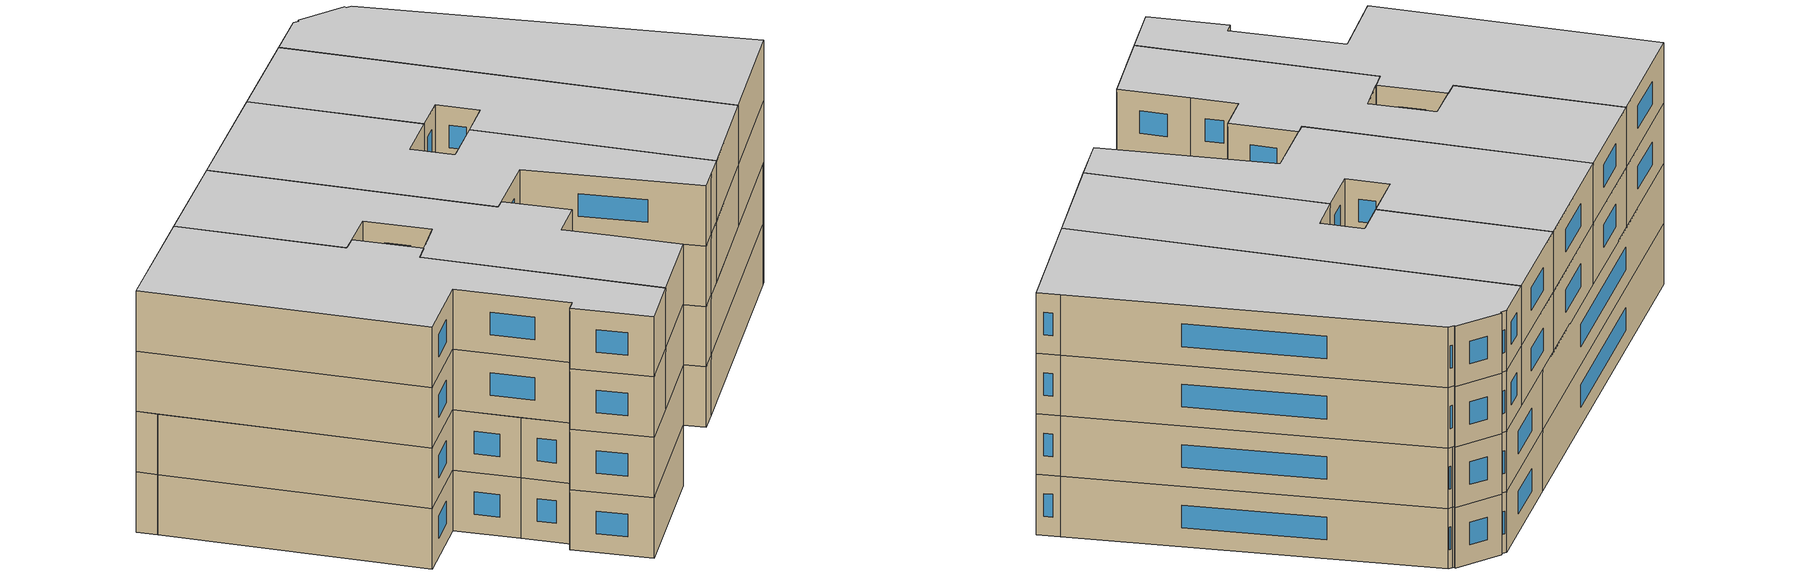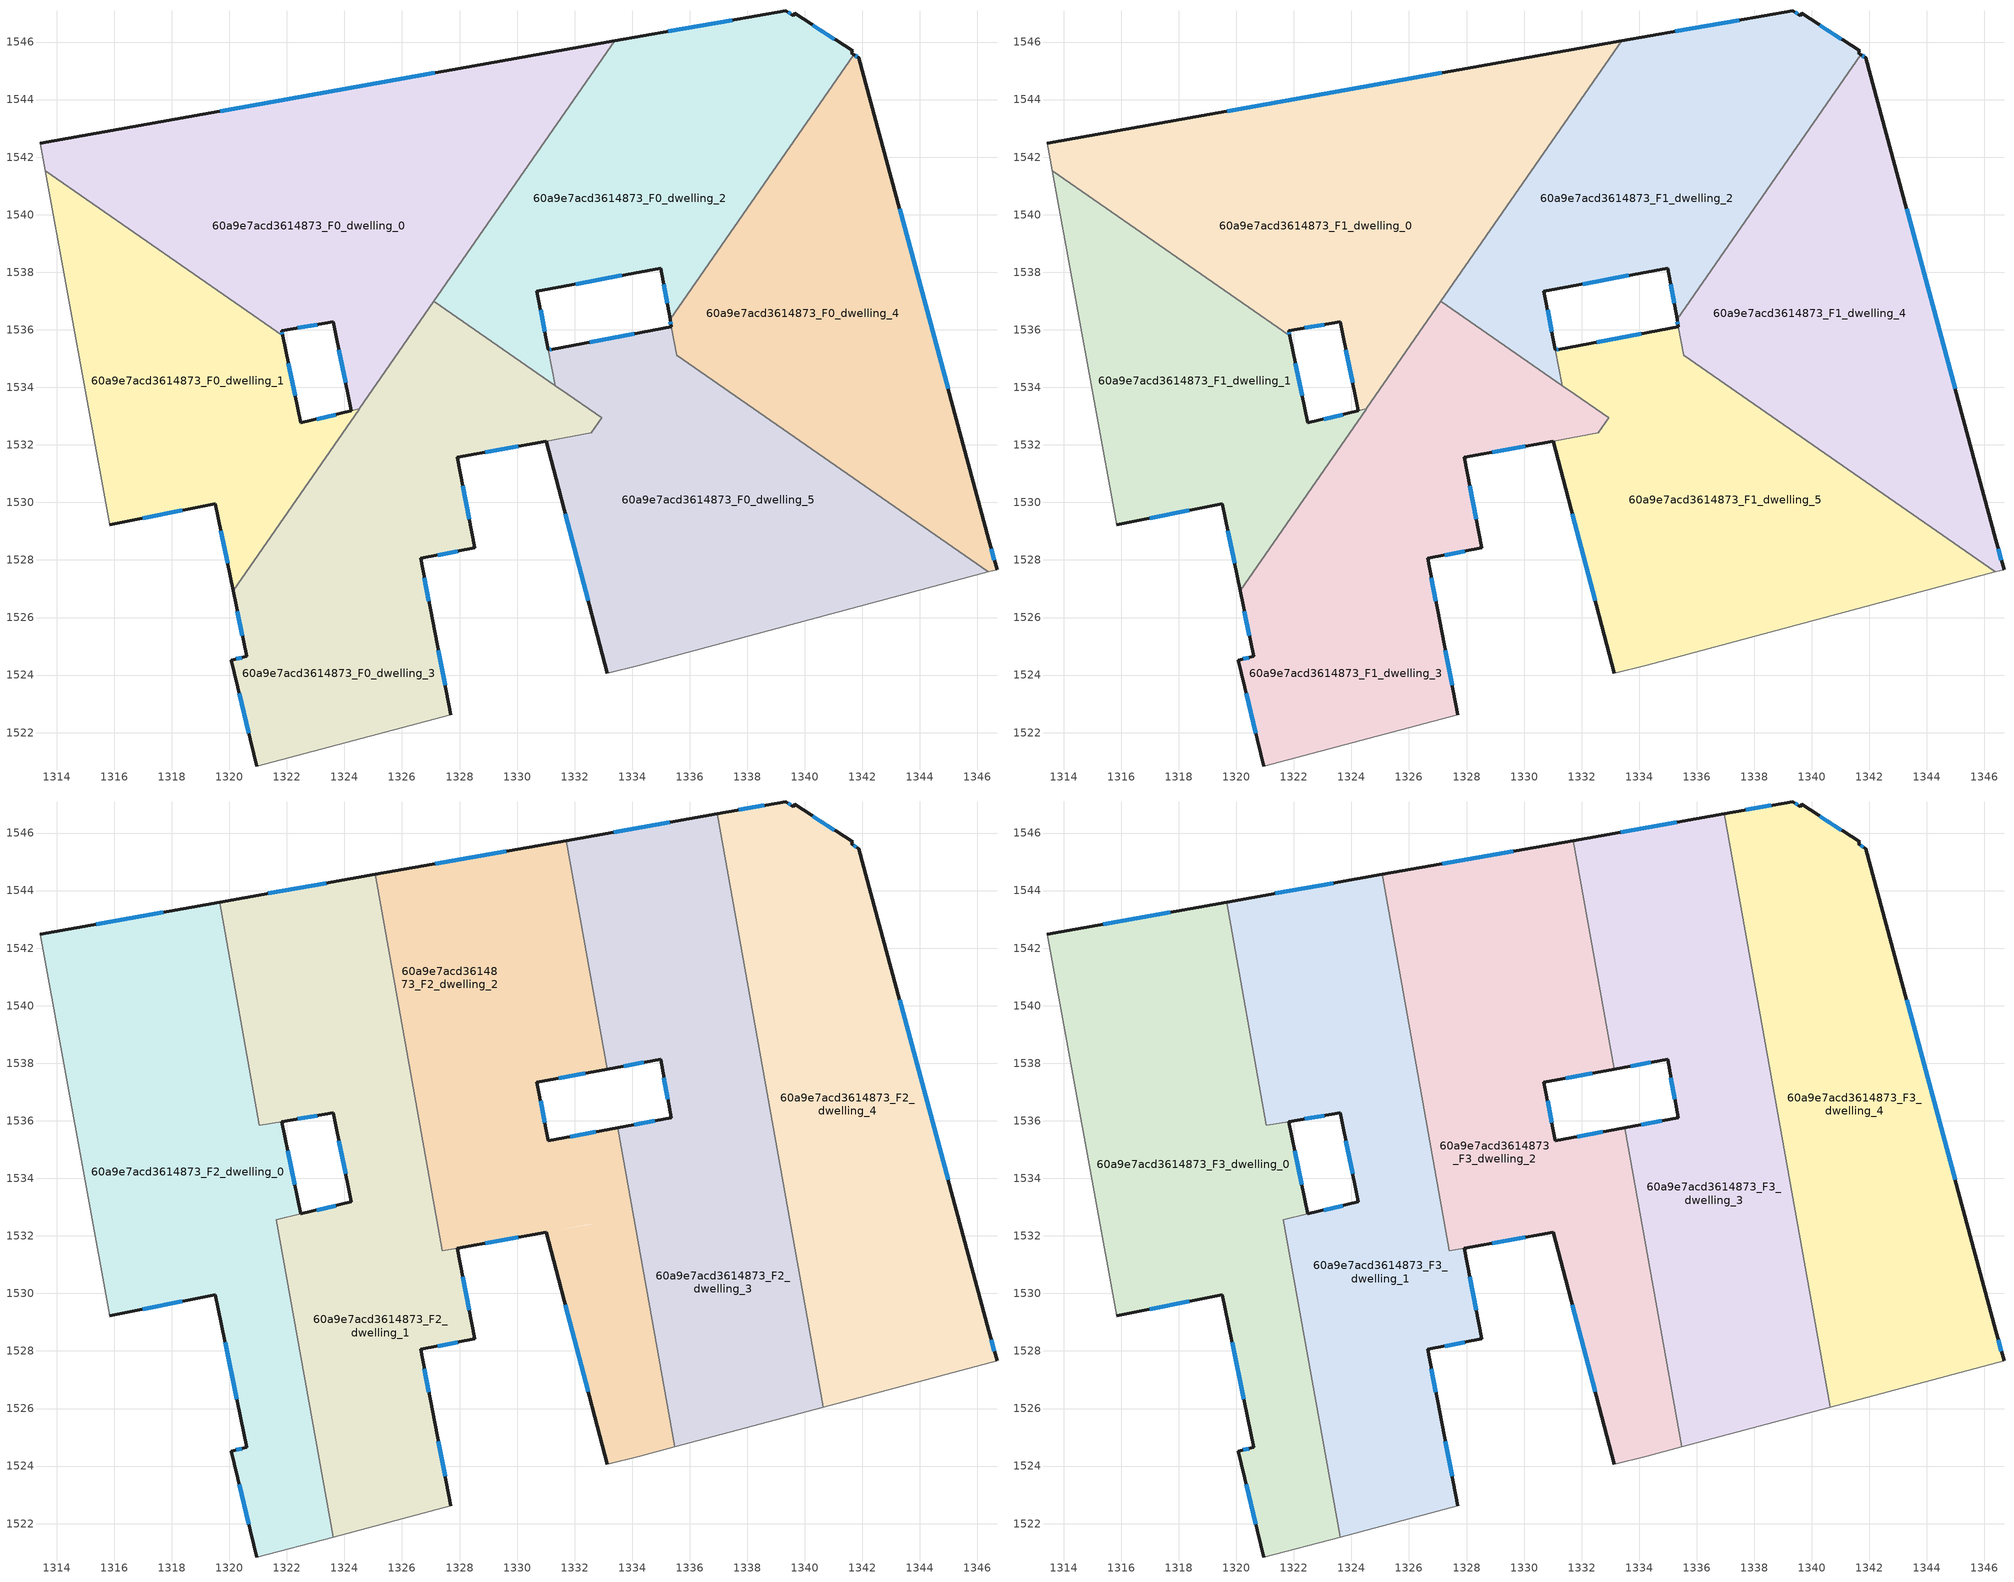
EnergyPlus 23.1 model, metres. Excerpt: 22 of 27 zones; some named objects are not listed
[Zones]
60a9e7acd3614873_F0_dwelling_0
 floor ground (EU_floor_Construction): 1333.4,1546.04 1324.52,1533.25 1324.24,1533.18 1323.61,1536.27 1321.82,1535.97 1321.85,1535.79 1313.6,1541.52 1313.42,1542.49 z0
 wall outside (EU_wall_Construction): 1321.85,1535.79 1321.82,1535.97 1323.61,1536.27 1324.24,1533.18 / 1333.4,1546.04 1313.42,1542.49 z0:3
 wall to 60a9e7acd3614873_F0_dwelling_1 (EU_wall_Construction): 1313.6,1541.52 1321.85,1535.79 / 1324.24,1533.18 1324.52,1533.25 z0:3
 wall adiabatic (EU_wall_Construction): 1313.42,1542.49 1313.6,1541.52 z0:3
 wall to 60a9e7acd3614873_F0_dwelling_2 (EU_wall_Construction): 1327.11,1536.99 1333.4,1546.04 z0:3
 wall to 60a9e7acd3614873_F0_dwelling_3 (EU_wall_Construction): 1324.52,1533.25 1327.11,1536.99 z0:3
 window (EU_Window_Construction): 1323.81,1535.3 1324.05,1534.15 / 1322.38,1536.07 1323.05,1536.18 / 1321.84,1535.85 1321.83,1535.91 / 1327.14,1544.93 1319.68,1543.6 z0.94:2.06
60a9e7acd3614873_F0_dwelling_1
 floor ground (EU_floor_Construction): 1321.85,1535.79 1322.48,1532.76 1324.52,1533.25 1320.13,1526.94 1319.51,1529.96 1315.84,1529.22 1313.6,1541.52 z0
 wall outside (EU_wall_Construction): 1315.84,1529.22 1319.51,1529.96 1320.13,1526.94 / 1324.25,1533.18 1322.48,1532.76 1321.85,1535.79 z0:3
 wall adiabatic (EU_wall_Construction): 1313.6,1541.52 1315.84,1529.22 z0:3
 wall to 60a9e7acd3614873_F0_dwelling_3 (EU_wall_Construction): 1320.13,1526.94 1324.51,1533.24 z0:3
 window (EU_Window_Construction): 1319.71,1529.01 1319.94,1527.88 / 1316.99,1529.45 1318.36,1529.73 / 1322.29,1533.71 1322.05,1534.84 / 1323.69,1533.05 1323.03,1532.9 z0.94:2.06
60a9e7acd3614873_F0_dwelling_2
 floor ground (EU_floor_Construction): 1341.66,1545.7 1341.61,1545.62 1341.7,1545.56 1335.31,1536.36 1334.99,1538.14 1330.69,1537.33 1331.33,1534.06 1327.11,1536.99 1333.4,1546.04 1339.33,1547.09 1339.6,1546.92 1339.65,1547 z0
 wall outside (EU_wall_Construction): 1341.7,1545.56 1341.61,1545.62 1341.66,1545.7 1339.65,1547 1339.6,1546.92 1339.33,1547.09 1333.4,1546.04 / 1331.09,1535.3 1330.69,1537.33 1334.99,1538.14 1335.31,1536.36 z0:3
 wall to 60a9e7acd3614873_F0_dwelling_4 (EU_wall_Construction): 1335.31,1536.36 1341.7,1545.56 z0:3
 wall to 60a9e7acd3614873_F0_dwelling_3 (EU_wall_Construction): 1327.11,1536.99 1331.32,1534.06 z0:3
 wall to 60a9e7acd3614873_F0_dwelling_5 (EU_wall_Construction): 1331.33,1534.06 1331.09,1535.3 z0:3
 window (EU_Window_Construction): 1337.47,1546.76 1335.26,1546.37 / 1339.52,1546.97 1339.42,1547.04 / 1341.03,1546.1 1340.28,1546.59 / 1335.09,1537.58 1335.21,1536.92 / 1332.04,1537.59 1333.64,1537.89 / 1330.96,1535.94 1330.82,1536.7 z0.94:2.06
60a9e7acd3614873_F0_dwelling_3
 floor ground (EU_floor_Construction): 1332.94,1532.94 1332.58,1532.42 1331.01,1532.13 1327.92,1531.58 1328.54,1528.42 1326.64,1528.06 1327.06,1525.88 1327.7,1522.62 1320.95,1520.82 1320.07,1524.52 1320.6,1524.65 1320.13,1526.94 1327.11,1536.99 z0
 wall outside (EU_wall_Construction): 1327.7,1522.62 1327.06,1525.88 1326.64,1528.06 1328.54,1528.42 1327.92,1531.58 1331.01,1532.13 / 1320.13,1526.94 1320.6,1524.65 1320.07,1524.52 1320.95,1520.82 z0:3
 wall adiabatic (EU_wall_Construction): 1320.95,1520.82 1327.7,1522.62 z0:3
 wall to 60a9e7acd3614873_F0_dwelling_5 (EU_wall_Construction): 1332.58,1532.42 1332.94,1532.94 1331.54,1533.91 / 1331.01,1532.13 1332.57,1532.41 / 1331.53,1533.92 1331.51,1533.93 1331.33,1534.06 z0:3
 window (EU_Window_Construction): 1328.89,1531.75 1330.04,1531.96 / 1328.34,1529.41 1328.11,1530.59 / 1327.24,1528.17 1327.94,1528.3 / 1326.93,1526.56 1326.77,1527.37 / 1327.5,1523.64 1327.26,1524.86 / 1320.34,1523.36 1320.67,1521.98 / 1320.44,1524.61 1320.23,1524.56 / 1320.28,1526.22 1320.46,1525.37 z0.94:2.06
60a9e7acd3614873_F0_dwelling_4
 floor ground (EU_floor_Construction): 1341.88,1545.45 1346.39,1528.71 1346.68,1527.66 1346.38,1527.58 1335.55,1535.11 1335.31,1536.36 1341.7,1545.56 z0
 wall outside (EU_wall_Construction): 1346.68,1527.66 1346.39,1528.71 1341.88,1545.45 1341.7,1545.56 / 1335.31,1536.36 1335.36,1536.11 z0:3
 wall adiabatic (EU_wall_Construction): 1346.38,1527.58 1346.68,1527.66 z0:3
 wall to 60a9e7acd3614873_F0_dwelling_5 (EU_wall_Construction): 1335.36,1536.11 1335.55,1535.11 1346.38,1527.58 z0:3
 window (EU_Window_Construction): 1341.82,1545.48 1341.76,1545.53 / 1344.98,1533.96 1343.29,1540.2 / 1346.59,1527.99 1346.48,1528.38 / 1335.33,1536.28 1335.35,1536.19 z0.94:2.06
60a9e7acd3614873_F0_dwelling_5
 floor ground (EU_floor_Construction): 1346.38,1527.58 1334.26,1524.35 1333.14,1524.06 1331.01,1532.13 1332.57,1532.41 1332.94,1532.94 1331.54,1533.91 1331.51,1533.93 1331.33,1534.06 1331.09,1535.3 1331.23,1535.33 1335.36,1536.11 1335.55,1535.11 z0
 wall outside (EU_wall_Construction): 1335.36,1536.11 1331.23,1535.33 1331.09,1535.3 / 1331.01,1532.13 1333.14,1524.06 z0:3
 wall adiabatic (EU_wall_Construction): 1333.14,1524.06 1334.26,1524.35 1346.38,1527.58 z0:3
 window (EU_Window_Construction): 1331.19,1535.32 1331.13,1535.31 / 1334.07,1535.86 1332.53,1535.57 / 1331.68,1529.6 1332.47,1526.59 z0.94:2.06
60a9e7acd3614873_F1_dwelling_0
 floor to 60a9e7acd3614873_F0_dwelling_0 (EU_floor_Construction): 1333.4,1546.04 1324.52,1533.25 1324.24,1533.18 1323.61,1536.27 1321.82,1535.97 1321.85,1535.79 1313.6,1541.52 1313.42,1542.49 z3
 wall outside (EU_wall_Construction): 1321.85,1535.79 1321.82,1535.97 1323.61,1536.27 1324.24,1533.18 / 1333.4,1546.04 1313.42,1542.49 z3:6
 wall to 60a9e7acd3614873_F1_dwelling_1 (EU_wall_Construction): 1313.6,1541.52 1321.85,1535.79 / 1324.24,1533.18 1324.52,1533.25 z3:6
 wall adiabatic (EU_wall_Construction): 1313.42,1542.49 1313.6,1541.52 z3:6
 wall to 60a9e7acd3614873_F1_dwelling_2 (EU_wall_Construction): 1327.11,1536.99 1333.4,1546.04 z3:6
 wall to 60a9e7acd3614873_F1_dwelling_3 (EU_wall_Construction): 1324.52,1533.25 1327.11,1536.99 z3:6
 window (EU_Window_Construction): 1323.81,1535.3 1324.05,1534.15 / 1322.38,1536.07 1323.05,1536.18 / 1321.84,1535.85 1321.83,1535.91 / 1327.14,1544.93 1319.68,1543.6 z3.94:5.06
60a9e7acd3614873_F1_dwelling_1
 floor to 60a9e7acd3614873_F0_dwelling_1 (EU_floor_Construction): 1321.85,1535.79 1322.48,1532.76 1324.52,1533.25 1320.13,1526.94 1319.51,1529.96 1315.84,1529.22 1313.6,1541.52 z3
 wall outside (EU_wall_Construction): 1315.84,1529.22 1319.51,1529.96 1320.13,1526.94 / 1324.25,1533.18 1322.48,1532.76 1321.85,1535.79 z3:6
 wall adiabatic (EU_wall_Construction): 1313.6,1541.52 1315.84,1529.22 z3:6
 wall to 60a9e7acd3614873_F1_dwelling_3 (EU_wall_Construction): 1320.13,1526.94 1324.51,1533.24 z3:6
 window (EU_Window_Construction): 1319.71,1529.01 1319.94,1527.88 / 1316.99,1529.45 1318.36,1529.73 / 1322.29,1533.71 1322.05,1534.84 / 1323.69,1533.05 1323.03,1532.9 z3.94:5.06
60a9e7acd3614873_F1_dwelling_2
 floor to 60a9e7acd3614873_F0_dwelling_2 (EU_floor_Construction): 1341.66,1545.7 1341.61,1545.62 1341.7,1545.56 1335.31,1536.36 1334.99,1538.14 1330.69,1537.33 1331.33,1534.06 1327.11,1536.99 1333.4,1546.04 1339.33,1547.09 1339.6,1546.92 1339.65,1547 z3
 wall outside (EU_wall_Construction): 1341.7,1545.56 1341.61,1545.62 1341.66,1545.7 1339.65,1547 1339.6,1546.92 1339.33,1547.09 1333.4,1546.04 / 1331.09,1535.3 1330.69,1537.33 1334.99,1538.14 1335.31,1536.36 z3:6
 wall to 60a9e7acd3614873_F1_dwelling_4 (EU_wall_Construction): 1335.31,1536.36 1341.7,1545.56 z3:6
 wall to 60a9e7acd3614873_F1_dwelling_3 (EU_wall_Construction): 1327.11,1536.99 1331.32,1534.06 z3:6
 wall to 60a9e7acd3614873_F1_dwelling_5 (EU_wall_Construction): 1331.33,1534.06 1331.09,1535.3 z3:6
 window (EU_Window_Construction): 1337.47,1546.76 1335.26,1546.37 / 1339.52,1546.97 1339.42,1547.04 / 1341.03,1546.1 1340.28,1546.59 / 1335.09,1537.58 1335.21,1536.92 / 1332.04,1537.59 1333.64,1537.89 / 1330.96,1535.94 1330.82,1536.7 z3.94:5.06
60a9e7acd3614873_F1_dwelling_3
 floor to 60a9e7acd3614873_F0_dwelling_3 (EU_floor_Construction): 1332.94,1532.94 1332.58,1532.42 1331.01,1532.13 1327.92,1531.58 1328.54,1528.42 1326.64,1528.06 1327.06,1525.88 1327.7,1522.62 1320.95,1520.82 1320.07,1524.52 1320.6,1524.65 1320.13,1526.94 1327.11,1536.99 z3
 wall outside (EU_wall_Construction): 1327.7,1522.62 1327.06,1525.88 1326.64,1528.06 1328.54,1528.42 1327.92,1531.58 1331.01,1532.13 / 1320.13,1526.94 1320.6,1524.65 1320.07,1524.52 1320.95,1520.82 z3:6
 wall adiabatic (EU_wall_Construction): 1320.95,1520.82 1327.7,1522.62 z3:6
 wall to 60a9e7acd3614873_F1_dwelling_5 (EU_wall_Construction): 1332.58,1532.42 1332.94,1532.94 1331.54,1533.91 / 1331.01,1532.13 1332.57,1532.41 / 1331.53,1533.92 1331.51,1533.93 1331.33,1534.06 z3:6
 window (EU_Window_Construction): 1328.89,1531.75 1330.04,1531.96 / 1328.34,1529.41 1328.11,1530.59 / 1327.24,1528.17 1327.94,1528.3 / 1326.93,1526.56 1326.77,1527.37 / 1327.5,1523.64 1327.26,1524.86 / 1320.34,1523.36 1320.67,1521.98 / 1320.44,1524.61 1320.23,1524.56 / 1320.28,1526.22 1320.46,1525.37 z3.94:5.06
60a9e7acd3614873_F1_dwelling_4
 floor to 60a9e7acd3614873_F0_dwelling_4 (EU_floor_Construction): 1341.88,1545.45 1346.39,1528.71 1346.68,1527.66 1346.38,1527.58 1335.55,1535.11 1335.31,1536.36 1341.7,1545.56 z3
 wall outside (EU_wall_Construction): 1346.68,1527.66 1346.39,1528.71 1341.88,1545.45 1341.7,1545.56 / 1335.31,1536.36 1335.36,1536.11 z3:6
 wall adiabatic (EU_wall_Construction): 1346.38,1527.58 1346.68,1527.66 z3:6
 wall to 60a9e7acd3614873_F1_dwelling_5 (EU_wall_Construction): 1335.36,1536.11 1335.55,1535.11 1346.38,1527.58 z3:6
 window (EU_Window_Construction): 1341.82,1545.48 1341.76,1545.53 / 1344.98,1533.96 1343.29,1540.2 / 1346.59,1527.99 1346.48,1528.38 / 1335.33,1536.28 1335.35,1536.19 z3.94:5.06
60a9e7acd3614873_F1_dwelling_5
 floor to 60a9e7acd3614873_F0_dwelling_5 (EU_floor_Construction): 1346.38,1527.58 1334.26,1524.35 1333.14,1524.06 1331.01,1532.13 1332.57,1532.41 1332.94,1532.94 1331.54,1533.91 1331.51,1533.93 1331.33,1534.06 1331.09,1535.3 1331.23,1535.33 1335.36,1536.11 1335.55,1535.11 z3
 wall outside (EU_wall_Construction): 1335.36,1536.11 1331.23,1535.33 1331.09,1535.3 / 1331.01,1532.13 1333.14,1524.06 z3:6
 wall adiabatic (EU_wall_Construction): 1333.14,1524.06 1334.26,1524.35 1346.38,1527.58 z3:6
 window (EU_Window_Construction): 1331.19,1535.32 1331.13,1535.31 / 1334.07,1535.86 1332.53,1535.57 / 1331.68,1529.6 1332.47,1526.59 z3.94:5.06
60a9e7acd3614873_F2_dwelling_0
 floor to 60a9e7acd3614873_F1_dwelling_1 (EU_floor_Construction): 1320.95,1536.42 1321.05,1535.84 1321.64,1535.94 1321.85,1535.79 1322.48,1532.76 1321.64,1532.56 1322.13,1529.81 1320.13,1526.94 1319.51,1529.96 1315.84,1529.22 1313.6,1541.52 z6
 floor to 60a9e7acd3614873_F1_dwelling_0 (EU_floor_Construction): 1319.66,1543.6 1320.95,1536.42 1313.6,1541.52 1313.42,1542.49 z6; 1321.82,1535.97 1321.85,1535.79 1321.64,1535.94 z6
 floor to 60a9e7acd3614873_F1_dwelling_3 (EU_floor_Construction): 1322.13,1529.81 1323.61,1521.53 1320.95,1520.82 1320.07,1524.52 1320.6,1524.65 1320.13,1526.94 z6
 wall outside (EU_wall_Construction): 1319.66,1543.6 1313.42,1542.49 / 1322.48,1532.76 1321.82,1535.97 / 1315.84,1529.22 1319.51,1529.96 1320.6,1524.65 1320.07,1524.52 1320.95,1520.82 z6:9
 wall to 60a9e7acd3614873_F2_dwelling_1 (EU_wall_Construction): 1321.82,1535.97 1321.05,1535.84 / 1321.05,1535.85 1319.66,1543.6 / 1323.61,1521.53 1321.64,1532.56 1322.48,1532.76 z6:9
 wall adiabatic (EU_wall_Construction): 1320.95,1520.82 1323.61,1521.53 / 1313.42,1542.49 1315.84,1529.22 z6:9
 window (EU_Window_Construction): 1317.71,1543.25 1315.38,1542.83 / 1322.27,1533.77 1322.03,1534.97 / 1320.34,1523.36 1320.67,1521.98 / 1320.44,1524.61 1320.23,1524.56 / 1319.85,1528.3 1320.26,1526.32 / 1316.99,1529.45 1318.36,1529.73 z6.94:8.06
60a9e7acd3614873_F2_dwelling_1
 floor to 60a9e7acd3614873_F1_dwelling_0 (EU_floor_Construction): 1325.07,1544.56 1326.56,1536.2 1324.52,1533.25 1324.24,1533.18 1323.61,1536.27 1321.64,1535.94 1320.95,1536.42 1319.66,1543.6 z6
 floor to 60a9e7acd3614873_F1_dwelling_3 (EU_floor_Construction): 1326.56,1536.2 1327.41,1531.48 1327.92,1531.58 1328.54,1528.42 1326.64,1528.06 1327.06,1525.88 1327.7,1522.62 1323.61,1521.53 1322.13,1529.81 z6
 floor to 60a9e7acd3614873_F1_dwelling_1 (EU_floor_Construction): 1321.64,1535.94 1321.05,1535.84 1320.95,1536.42 z6; 1324.51,1533.24 1322.13,1529.81 1321.64,1532.56 1323.1,1532.91 z6
 wall outside (EU_wall_Construction): 1321.82,1535.97 1323.61,1536.27 1324.24,1533.18 1322.49,1532.76 / 1325.07,1544.56 1319.66,1543.6 / 1327.7,1522.62 1327.06,1525.88 1326.64,1528.06 1328.54,1528.42 1327.92,1531.58 z6:9
 wall to 60a9e7acd3614873_F2_dwelling_2 (EU_wall_Construction): 1327.92,1531.58 1327.41,1531.48 / 1327.41,1531.49 1325.07,1544.56 z6:9
 wall adiabatic (EU_wall_Construction): 1323.61,1521.53 1327.7,1522.62 z6:9
 window (EU_Window_Construction): 1323.69,1533.05 1323.04,1532.9 / 1323.81,1535.3 1324.05,1534.15 / 1322.38,1536.07 1323.05,1536.18 / 1323.38,1544.26 1321.36,1543.9 / 1328.34,1529.41 1328.11,1530.59 / 1327.24,1528.17 1327.94,1528.3 / 1326.93,1526.56 1326.77,1527.37 / 1327.5,1523.64 1327.26,1524.86 z6.94:8.06
60a9e7acd3614873_F2_dwelling_2
 floor to 60a9e7acd3614873_F1_dwelling_5 (EU_floor_Construction): 1333.49,1535.75 1335.47,1524.67 1334.26,1524.35 1333.14,1524.06 1331.01,1532.13 1332.57,1532.41 1332.94,1532.94 1331.53,1533.92 1331.51,1533.93 1331.33,1534.06 1331.09,1535.3 z6
 floor to 60a9e7acd3614873_F1_dwelling_0 (EU_floor_Construction): 1331.71,1545.74 1332.01,1544.05 1326.56,1536.2 1325.07,1544.56 z6
 floor to 60a9e7acd3614873_F1_dwelling_2 (EU_floor_Construction): 1332.01,1544.05 1333.13,1537.79 1330.69,1537.33 1331.32,1534.06 1327.11,1536.99 z6
 floor to 60a9e7acd3614873_F1_dwelling_3 (EU_floor_Construction): 1332.94,1532.94 1332.58,1532.41 1331.01,1532.13 1327.41,1531.48 1326.56,1536.2 1327.11,1536.99 z6
 wall outside (EU_wall_Construction): 1331.71,1545.74 1325.07,1544.56 / 1333.49,1535.75 1331.09,1535.3 1330.69,1537.33 1333.13,1537.79 / 1327.93,1531.58 1331.01,1532.13 1333.14,1524.06 z6:9
 wall to 60a9e7acd3614873_F2_dwelling_3 (EU_wall_Construction): 1333.13,1537.79 1331.71,1545.74 / 1335.47,1524.67 1333.49,1535.75 z6:9
 wall adiabatic (EU_wall_Construction): 1333.14,1524.06 1334.26,1524.35 1335.47,1524.67 z6:9
 window (EU_Window_Construction): 1329.63,1545.37 1327.15,1544.93 / 1331.46,1537.48 1332.37,1537.65 / 1330.96,1535.94 1330.82,1536.7 / 1332.74,1535.61 1331.84,1535.44 / 1331.68,1529.6 1332.47,1526.59 / 1328.89,1531.75 1330.04,1531.96 z6.94:8.06
60a9e7acd3614873_F2_dwelling_3
 floor to 60a9e7acd3614873_F1_dwelling_2 (EU_floor_Construction): 1336.95,1546.67 1338.08,1540.35 1335.32,1536.36 1334.99,1538.14 1333.13,1537.79 1332.01,1544.05 1333.4,1546.04 z6
 floor to 60a9e7acd3614873_F1_dwelling_5 (EU_floor_Construction): 1339.51,1532.36 1340.64,1526.05 1335.47,1524.67 1333.49,1535.75 1335.36,1536.11 1335.55,1535.11 z6
 floor to 60a9e7acd3614873_F1_dwelling_0 (EU_floor_Construction): 1333.4,1546.04 1332.01,1544.05 1331.71,1545.74 z6
 floor to 60a9e7acd3614873_F1_dwelling_4 (EU_floor_Construction): 1338.08,1540.35 1339.51,1532.36 1335.55,1535.11 1335.32,1536.36 z6
 wall outside (EU_wall_Construction): 1333.13,1537.79 1334.99,1538.14 1335.36,1536.11 1333.49,1535.75 / 1336.95,1546.67 1331.71,1545.74 z6:9
 wall to 60a9e7acd3614873_F2_dwelling_4 (EU_wall_Construction): 1340.64,1526.05 1336.95,1546.67 z6:9
 wall adiabatic (EU_wall_Construction): 1335.47,1524.67 1340.64,1526.05 z6:9
 window (EU_Window_Construction): 1334.78,1536 1334.08,1535.87 / 1335.1,1537.5 1335.24,1536.74 / 1333.71,1537.9 1334.41,1538.03 / 1335.31,1546.38 1333.35,1546.03 z6.94:8.06
60a9e7acd3614873_F2_dwelling_4
 floor to 60a9e7acd3614873_F1_dwelling_4 (EU_floor_Construction): 1341.88,1545.45 1346.39,1528.71 1346.68,1527.66 1346.38,1527.58 1339.51,1532.36 1338.08,1540.35 1341.7,1545.56 z6
 floor to 60a9e7acd3614873_F1_dwelling_2 (EU_floor_Construction): 1341.66,1545.7 1341.61,1545.62 1341.7,1545.56 1338.08,1540.35 1336.95,1546.67 1339.33,1547.09 1339.6,1546.92 1339.65,1547 z6
 floor to 60a9e7acd3614873_F1_dwelling_5 (EU_floor_Construction): 1346.38,1527.58 1340.64,1526.05 1339.51,1532.36 z6
 wall outside (EU_wall_Construction): 1346.68,1527.66 1346.39,1528.71 1341.88,1545.45 1341.61,1545.62 1341.66,1545.7 1339.65,1547 1339.6,1546.92 1339.33,1547.09 1336.95,1546.67 z6:9
 wall adiabatic (EU_wall_Construction): 1340.64,1526.05 1346.68,1527.66 z6:9
 window (EU_Window_Construction): 1341.79,1545.5 1341.69,1545.57 / 1344.98,1533.96 1343.29,1540.2 / 1346.59,1527.99 1346.48,1528.38 / 1338.59,1546.96 1337.7,1546.8 / 1339.52,1546.97 1339.42,1547.04 / 1341.03,1546.1 1340.28,1546.59 z6.94:8.06
60a9e7acd3614873_F3_dwelling_0
 floor to 60a9e7acd3614873_F2_dwelling_0 (EU_floor_Construction): 1319.66,1543.6 1321.05,1535.84 1321.82,1535.97 1322.48,1532.76 1321.64,1532.56 1323.61,1521.53 1320.95,1520.82 1320.07,1524.52 1320.6,1524.65 1319.51,1529.96 1315.84,1529.22 1313.42,1542.49 z9
 wall outside (EU_wall_Construction): 1319.66,1543.6 1313.42,1542.49 / 1322.48,1532.76 1321.82,1535.97 / 1315.84,1529.22 1319.51,1529.96 1320.6,1524.65 1320.07,1524.52 1320.95,1520.82 z9:12
 wall to 60a9e7acd3614873_F3_dwelling_1 (EU_wall_Construction): 1321.82,1535.97 1321.05,1535.84 / 1321.05,1535.85 1319.66,1543.6 / 1323.61,1521.53 1321.64,1532.56 1322.48,1532.76 z9:12
 wall adiabatic (EU_wall_Construction): 1320.95,1520.82 1323.61,1521.53 / 1313.42,1542.49 1315.84,1529.22 z9:12
 window (EU_Window_Construction): 1317.71,1543.25 1315.38,1542.83 / 1322.27,1533.77 1322.03,1534.97 / 1320.34,1523.36 1320.67,1521.98 / 1320.44,1524.61 1320.23,1524.56 / 1319.85,1528.3 1320.26,1526.32 / 1316.99,1529.45 1318.36,1529.73 z9.94:11.06
 ceiling to 60a9e7acd3614873_F4_dwelling_0 (EU_floor_Construction): 1323.61,1521.53 1321.64,1532.56 1322.48,1532.76 1321.82,1535.97 1321.05,1535.84 1319.66,1543.6 1313.42,1542.49 1315.84,1529.22 1319.51,1529.96 1320.6,1524.65 1320.07,1524.52 1320.95,1520.82 z12
60a9e7acd3614873_F3_dwelling_1
 floor to 60a9e7acd3614873_F2_dwelling_1 (EU_floor_Construction): 1325.07,1544.56 1327.41,1531.48 1327.92,1531.58 1328.54,1528.42 1326.64,1528.06 1327.06,1525.88 1327.7,1522.62 1323.61,1521.53 1321.64,1532.56 1322.49,1532.76 1324.24,1533.18 1323.61,1536.27 1321.82,1535.97 1321.05,1535.85 1319.66,1543.6 z9
 wall outside (EU_wall_Construction): 1321.82,1535.97 1323.61,1536.27 1324.24,1533.18 1322.49,1532.76 / 1325.07,1544.56 1319.66,1543.6 / 1327.7,1522.62 1327.06,1525.88 1326.64,1528.06 1328.54,1528.42 1327.92,1531.58 z9:12
 wall to 60a9e7acd3614873_F3_dwelling_2 (EU_wall_Construction): 1327.92,1531.58 1327.41,1531.48 / 1327.41,1531.49 1325.07,1544.56 z9:12
 wall adiabatic (EU_wall_Construction): 1323.61,1521.53 1327.7,1522.62 z9:12
 window (EU_Window_Construction): 1323.69,1533.05 1323.04,1532.9 / 1323.81,1535.3 1324.05,1534.15 / 1322.38,1536.07 1323.05,1536.18 / 1323.38,1544.26 1321.36,1543.9 / 1328.34,1529.41 1328.11,1530.59 / 1327.24,1528.17 1327.94,1528.3 / 1326.93,1526.56 1326.77,1527.37 / 1327.5,1523.64 1327.26,1524.86 z9.94:11.06
 ceiling to 60a9e7acd3614873_F4_dwelling_1 (EU_floor_Construction): 1327.7,1522.62 1327.06,1525.88 1326.64,1528.06 1328.54,1528.42 1327.92,1531.58 1327.41,1531.48 1325.07,1544.56 1319.66,1543.6 1321.05,1535.84 1321.82,1535.97 1323.61,1536.27 1324.24,1533.18 1322.48,1532.76 1321.64,1532.56 1323.61,1521.53 z12
60a9e7acd3614873_F3_dwelling_2
 floor to 60a9e7acd3614873_F2_dwelling_2 (EU_floor_Construction): 1331.71,1545.74 1333.13,1537.79 1330.69,1537.33 1331.09,1535.3 1333.49,1535.75 1335.47,1524.67 1334.26,1524.35 1333.14,1524.06 1331.01,1532.13 1327.41,1531.49 1325.07,1544.56 z9
 wall outside (EU_wall_Construction): 1331.71,1545.74 1325.07,1544.56 / 1333.49,1535.75 1331.09,1535.3 1330.69,1537.33 1333.13,1537.79 / 1327.93,1531.58 1331.01,1532.13 1333.14,1524.06 z9:12
 wall to 60a9e7acd3614873_F3_dwelling_3 (EU_wall_Construction): 1333.13,1537.79 1331.71,1545.74 / 1335.47,1524.67 1333.49,1535.75 z9:12
 wall adiabatic (EU_wall_Construction): 1333.14,1524.06 1334.26,1524.35 1335.47,1524.67 z9:12
 window (EU_Window_Construction): 1329.63,1545.37 1327.15,1544.93 / 1331.46,1537.48 1332.37,1537.65 / 1330.96,1535.94 1330.82,1536.7 / 1332.74,1535.61 1331.84,1535.44 / 1331.68,1529.6 1332.47,1526.59 / 1328.89,1531.75 1330.04,1531.96 z9.94:11.06
 ceiling to 60a9e7acd3614873_F4_dwelling_2 (EU_floor_Construction): 1335.47,1524.67 1333.49,1535.75 1331.09,1535.3 1330.69,1537.33 1333.13,1537.79 1331.71,1545.74 1325.07,1544.56 1327.41,1531.49 1331.01,1532.13 1333.14,1524.06 1334.26,1524.35 z12
60a9e7acd3614873_F3_dwelling_3
 floor to 60a9e7acd3614873_F2_dwelling_3 (EU_floor_Construction): 1336.95,1546.67 1340.64,1526.05 1335.47,1524.67 1333.49,1535.75 1335.36,1536.11 1334.99,1538.14 1333.13,1537.79 1331.71,1545.74 z9
 wall outside (EU_wall_Construction): 1333.13,1537.79 1334.99,1538.14 1335.36,1536.11 1333.49,1535.75 / 1336.95,1546.67 1331.71,1545.74 z9:12
 wall to 60a9e7acd3614873_F3_dwelling_4 (EU_wall_Construction): 1340.64,1526.05 1336.95,1546.67 z9:12
 wall adiabatic (EU_wall_Construction): 1335.47,1524.67 1340.64,1526.05 z9:12
 window (EU_Window_Construction): 1334.78,1536 1334.08,1535.87 / 1335.1,1537.5 1335.24,1536.74 / 1333.71,1537.9 1334.41,1538.03 / 1335.31,1546.38 1333.35,1546.03 z9.94:11.06
 ceiling to 60a9e7acd3614873_F4_dwelling_3 (EU_floor_Construction): 1340.64,1526.05 1336.95,1546.67 1331.71,1545.74 1333.13,1537.79 1334.99,1538.14 1335.36,1536.11 1333.49,1535.75 1335.47,1524.67 z12
60a9e7acd3614873_F3_dwelling_4
 floor to 60a9e7acd3614873_F2_dwelling_4 (EU_floor_Construction): 1341.88,1545.45 1346.39,1528.71 1346.68,1527.66 1340.64,1526.05 1336.95,1546.67 1339.33,1547.09 1339.6,1546.92 1339.65,1547 1341.66,1545.7 1341.61,1545.62 z9
 wall outside (EU_wall_Construction): 1346.68,1527.66 1346.39,1528.71 1341.88,1545.45 1341.61,1545.62 1341.66,1545.7 1339.65,1547 1339.6,1546.92 1339.33,1547.09 1336.95,1546.67 z9:12
 wall adiabatic (EU_wall_Construction): 1340.64,1526.05 1346.68,1527.66 z9:12
 window (EU_Window_Construction): 1341.79,1545.5 1341.69,1545.57 / 1344.98,1533.96 1343.29,1540.2 / 1346.59,1527.99 1346.48,1528.38 / 1338.59,1546.96 1337.7,1546.8 / 1339.52,1546.97 1339.42,1547.04 / 1341.03,1546.1 1340.28,1546.59 z9.94:11.06
 ceiling to 60a9e7acd3614873_F4_dwelling_4 (EU_floor_Construction): 1346.68,1527.66 1346.39,1528.71 1341.88,1545.45 1341.61,1545.62 1341.66,1545.7 1339.65,1547 1339.6,1546.92 1339.33,1547.09 1336.95,1546.67 1340.64,1526.05 z12
[Building]
EU S2 Campaign: North Axis=0; Terrain=City; Solar Distribution=FullExterior
[Site:Location]
Vienna: Latitude=48; Longitude=16.5; Time Zone=1; Elevation=183
[SizingPeriod:WeatherFileDays]
AnnualSizingPeriod: Begin Month=1; Begin Day of Month=1; End Month=12; End Day of Month=31; Day of Week for Start Day=Monday; Use Weather File Daylight Saving Period=No; Use Weather File Rain and Snow Indicators=No
[MATERIAL]
EU_InternalMass_Material: Roughness=MediumRough; Thickness=0.1; Conductivity=1; Density=1800; Specific Heat=900; Thermal Absorptance=0.9; Solar Absorptance=0.7; Visible Absorptance=0.7
[MATERIAL:NOMASS] Roughness=MediumRough; Thermal Absorptance=0.9; Solar Absorptance=0.7; Visible Absorptance=0.7
Name | Thermal Resistance
EU_wall_NoMass | 0.914258
EU_floor_NoMass | 1.09711
[WINDOWMATERIAL:SIMPLEGLAZINGSYSTEM]
EU_Window_SimpleGlazing: UFactor=2.09642; Solar Heat Gain Coefficient=0.65; Visible Transmittance=0.65
[CONSTRUCTION]
EU_wall_Construction: EU_wall_NoMass
EU_floor_Construction: EU_floor_NoMass
EU_Window_Construction: EU_Window_SimpleGlazing
EU_InternalMass_Construction: EU_InternalMass_Material
[ZONE] Type=1; Multiplier=1; Ceiling Height=autocalculate; Floor Area=autocalculate; Part of Total Floor Area=Yes
Name | Volume
60a9e7acd3614873_F0_dwelling_0; 60a9e7acd3614873_F1_dwelling_0 | 333.159
60a9e7acd3614873_F2_dwelling_0; 60a9e7acd3614873_F3_dwelling_0 | 334.537
60a9e7acd3614873_F0_dwelling_1; 60a9e7acd3614873_F1_dwelling_1 | 210.803
60a9e7acd3614873_F2_dwelling_1 | 323.498
60a9e7acd3614873_F3_dwelling_1 | 323.517
60a9e7acd3614873_F0_dwelling_2; 60a9e7acd3614873_F1_dwelling_2 | 253.027
60a9e7acd3614873_F2_dwelling_2 | 321.083
60a9e7acd3614873_F3_dwelling_2 | 321.056
60a9e7acd3614873_F0_dwelling_3 | 276.518
60a9e7acd3614873_F1_dwelling_3 | 276.519
60a9e7acd3614873_F2_dwelling_3; 60a9e7acd3614873_F3_dwelling_3 | 326.392
60a9e7acd3614873_F0_dwelling_4; 60a9e7acd3614873_F1_dwelling_4 | 266.831
60a9e7acd3614873_F2_dwelling_4; 60a9e7acd3614873_F3_dwelling_4 | 326.364
60a9e7acd3614873_F0_dwelling_5; 60a9e7acd3614873_F1_dwelling_5 | 291.538
[INTERNALMASS] Construction=EU_InternalMass_Construction
Name | Zone or ZoneList | Surface Area
60a9e7acd3614873_F0_dwelling_0_EU_InternalMass | 60a9e7acd3614873_F0_dwelling_0 | 111.057
60a9e7acd3614873_F0_dwelling_1_EU_InternalMass | 60a9e7acd3614873_F0_dwelling_1 | 70.2673
60a9e7acd3614873_F0_dwelling_2_EU_InternalMass | 60a9e7acd3614873_F0_dwelling_2 | 84.3423
60a9e7acd3614873_F0_dwelling_3_EU_InternalMass | 60a9e7acd3614873_F0_dwelling_3 | 92.1747
60a9e7acd3614873_F0_dwelling_4_EU_InternalMass | 60a9e7acd3614873_F0_dwelling_4 | 88.9451
60a9e7acd3614873_F0_dwelling_5_EU_InternalMass | 60a9e7acd3614873_F0_dwelling_5 | 97.1784
60a9e7acd3614873_F1_dwelling_0_EU_InternalMass | 60a9e7acd3614873_F1_dwelling_0 | 111.057
60a9e7acd3614873_F1_dwelling_1_EU_InternalMass | 60a9e7acd3614873_F1_dwelling_1 | 70.2673
60a9e7acd3614873_F1_dwelling_2_EU_InternalMass | 60a9e7acd3614873_F1_dwelling_2 | 84.3423
60a9e7acd3614873_F1_dwelling_3_EU_InternalMass | 60a9e7acd3614873_F1_dwelling_3 | 92.1747
60a9e7acd3614873_F1_dwelling_4_EU_InternalMass | 60a9e7acd3614873_F1_dwelling_4 | 88.9451
60a9e7acd3614873_F1_dwelling_5_EU_InternalMass | 60a9e7acd3614873_F1_dwelling_5 | 97.1784
60a9e7acd3614873_F2_dwelling_0_EU_InternalMass | 60a9e7acd3614873_F2_dwelling_0 | 111.513
60a9e7acd3614873_F2_dwelling_1_EU_InternalMass | 60a9e7acd3614873_F2_dwelling_1 | 107.839
60a9e7acd3614873_F2_dwelling_2_EU_InternalMass | 60a9e7acd3614873_F2_dwelling_2 | 107.026
60a9e7acd3614873_F2_dwelling_3_EU_InternalMass | 60a9e7acd3614873_F2_dwelling_3 | 108.797
60a9e7acd3614873_F2_dwelling_4_EU_InternalMass | 60a9e7acd3614873_F2_dwelling_4 | 108.788
60a9e7acd3614873_F3_dwelling_0_EU_InternalMass | 60a9e7acd3614873_F3_dwelling_0 | 111.513
60a9e7acd3614873_F3_dwelling_1_EU_InternalMass | 60a9e7acd3614873_F3_dwelling_1 | 107.839
60a9e7acd3614873_F3_dwelling_2_EU_InternalMass | 60a9e7acd3614873_F3_dwelling_2 | 107.026
60a9e7acd3614873_F3_dwelling_3_EU_InternalMass | 60a9e7acd3614873_F3_dwelling_3 | 108.797
60a9e7acd3614873_F3_dwelling_4_EU_InternalMass | 60a9e7acd3614873_F3_dwelling_4 | 108.788
[OTHEREQUIPMENT] Fuel Type=Electricity; Design Level Calculation Method=Watts/Area; Power per Zone Floor Area=1; Fraction Latent=0; Fraction Radiant=0; Fraction Lost=0; Carbon Dioxide Generation Rate=0; EndUse Subcategory=EU_Step8_InternalGains
Name | Zone or ZoneList or Space or SpaceList | Schedule
EU_Step8_InternalGain_60a9e7acd3614873_F0_dwelling_0_f000 | 60a9e7acd3614873_F0_dwelling_0 | EU_Step8_GainSchedule_60a9e7acd3614873_F0_dwelling_0_f000
EU_Step8_InternalGain_60a9e7acd3614873_F0_dwelling_1_f000 | 60a9e7acd3614873_F0_dwelling_1 | EU_Step8_GainSchedule_60a9e7acd3614873_F0_dwelling_1_f000
EU_Step8_InternalGain_60a9e7acd3614873_F0_dwelling_2_f000 | 60a9e7acd3614873_F0_dwelling_2 | EU_Step8_GainSchedule_60a9e7acd3614873_F0_dwelling_2_f000
EU_Step8_InternalGain_60a9e7acd3614873_F0_dwelling_3_f000 | 60a9e7acd3614873_F0_dwelling_3 | EU_Step8_GainSchedule_60a9e7acd3614873_F0_dwelling_3_f000
EU_Step8_InternalGain_60a9e7acd3614873_F0_dwelling_4_f000 | 60a9e7acd3614873_F0_dwelling_4 | EU_Step8_GainSchedule_60a9e7acd3614873_F0_dwelling_4_f000
EU_Step8_InternalGain_60a9e7acd3614873_F0_dwelling_5_f000 | 60a9e7acd3614873_F0_dwelling_5 | EU_Step8_GainSchedule_60a9e7acd3614873_F0_dwelling_5_f000
EU_Step8_InternalGain_60a9e7acd3614873_F1_dwelling_0_f000 | 60a9e7acd3614873_F1_dwelling_0 | EU_Step8_GainSchedule_60a9e7acd3614873_F1_dwelling_0_f000
EU_Step8_InternalGain_60a9e7acd3614873_F1_dwelling_1_f000 | 60a9e7acd3614873_F1_dwelling_1 | EU_Step8_GainSchedule_60a9e7acd3614873_F1_dwelling_1_f000
EU_Step8_InternalGain_60a9e7acd3614873_F1_dwelling_2_f000 | 60a9e7acd3614873_F1_dwelling_2 | EU_Step8_GainSchedule_60a9e7acd3614873_F1_dwelling_2_f000
EU_Step8_InternalGain_60a9e7acd3614873_F1_dwelling_3_f000 | 60a9e7acd3614873_F1_dwelling_3 | EU_Step8_GainSchedule_60a9e7acd3614873_F1_dwelling_3_f000
EU_Step8_InternalGain_60a9e7acd3614873_F1_dwelling_4_f000 | 60a9e7acd3614873_F1_dwelling_4 | EU_Step8_GainSchedule_60a9e7acd3614873_F1_dwelling_4_f000
EU_Step8_InternalGain_60a9e7acd3614873_F1_dwelling_5_f000 | 60a9e7acd3614873_F1_dwelling_5 | EU_Step8_GainSchedule_60a9e7acd3614873_F1_dwelling_5_f000
EU_Step8_InternalGain_60a9e7acd3614873_F2_dwelling_0_f000 | 60a9e7acd3614873_F2_dwelling_0 | EU_Step8_GainSchedule_60a9e7acd3614873_F2_dwelling_0_f000
EU_Step8_InternalGain_60a9e7acd3614873_F2_dwelling_1_f000 | 60a9e7acd3614873_F2_dwelling_1 | EU_Step8_GainSchedule_60a9e7acd3614873_F2_dwelling_1_f000
EU_Step8_InternalGain_60a9e7acd3614873_F2_dwelling_2_f000 | 60a9e7acd3614873_F2_dwelling_2 | EU_Step8_GainSchedule_60a9e7acd3614873_F2_dwelling_2_f000
EU_Step8_InternalGain_60a9e7acd3614873_F2_dwelling_3_f000 | 60a9e7acd3614873_F2_dwelling_3 | EU_Step8_GainSchedule_60a9e7acd3614873_F2_dwelling_3_f000
EU_Step8_InternalGain_60a9e7acd3614873_F2_dwelling_4_f000 | 60a9e7acd3614873_F2_dwelling_4 | EU_Step8_GainSchedule_60a9e7acd3614873_F2_dwelling_4_f000
EU_Step8_InternalGain_60a9e7acd3614873_F3_dwelling_0_f000 | 60a9e7acd3614873_F3_dwelling_0 | EU_Step8_GainSchedule_60a9e7acd3614873_F3_dwelling_0_f000
EU_Step8_InternalGain_60a9e7acd3614873_F3_dwelling_1_f000 | 60a9e7acd3614873_F3_dwelling_1 | EU_Step8_GainSchedule_60a9e7acd3614873_F3_dwelling_1_f000
EU_Step8_InternalGain_60a9e7acd3614873_F3_dwelling_2_f000 | 60a9e7acd3614873_F3_dwelling_2 | EU_Step8_GainSchedule_60a9e7acd3614873_F3_dwelling_2_f000
EU_Step8_InternalGain_60a9e7acd3614873_F3_dwelling_3_f000 | 60a9e7acd3614873_F3_dwelling_3 | EU_Step8_GainSchedule_60a9e7acd3614873_F3_dwelling_3_f000
EU_Step8_InternalGain_60a9e7acd3614873_F3_dwelling_4_f000 | 60a9e7acd3614873_F3_dwelling_4 | EU_Step8_GainSchedule_60a9e7acd3614873_F3_dwelling_4_f000
[ZONEVENTILATION:DESIGNFLOWRATE] Schedule=EU_AlwaysOn; Design Flow Rate Calculation Method=AirChanges/Hour; Air Changes per Hour=0.546891; Ventilation Type=Natural; Fan Pressure Rise=0; Fan Total Efficiency=1; Constant Term Coefficient=1; Temperature Term Coefficient=0; Velocity Term Coefficient=0; Velocity Squared Term Coefficient=0; Minimum Indoor Temperature=-100; Maximum Indoor Temperature=100; Delta Temperature=-100; Minimum Outdoor Temperature=-100; Maximum Outdoor Temperature=100; Maximum Wind Speed=40
Name | Zone or ZoneList or Space or SpaceList
EU_ConstantAir_60a9e7acd3614873_F0_dwelling_0 | 60a9e7acd3614873_F0_dwelling_0
EU_ConstantAir_60a9e7acd3614873_F0_dwelling_1 | 60a9e7acd3614873_F0_dwelling_1
EU_ConstantAir_60a9e7acd3614873_F0_dwelling_2 | 60a9e7acd3614873_F0_dwelling_2
EU_ConstantAir_60a9e7acd3614873_F0_dwelling_3 | 60a9e7acd3614873_F0_dwelling_3
EU_ConstantAir_60a9e7acd3614873_F0_dwelling_4 | 60a9e7acd3614873_F0_dwelling_4
EU_ConstantAir_60a9e7acd3614873_F0_dwelling_5 | 60a9e7acd3614873_F0_dwelling_5
EU_ConstantAir_60a9e7acd3614873_F1_dwelling_0 | 60a9e7acd3614873_F1_dwelling_0
EU_ConstantAir_60a9e7acd3614873_F1_dwelling_1 | 60a9e7acd3614873_F1_dwelling_1
EU_ConstantAir_60a9e7acd3614873_F1_dwelling_2 | 60a9e7acd3614873_F1_dwelling_2
EU_ConstantAir_60a9e7acd3614873_F1_dwelling_3 | 60a9e7acd3614873_F1_dwelling_3
EU_ConstantAir_60a9e7acd3614873_F1_dwelling_4 | 60a9e7acd3614873_F1_dwelling_4
EU_ConstantAir_60a9e7acd3614873_F1_dwelling_5 | 60a9e7acd3614873_F1_dwelling_5
EU_ConstantAir_60a9e7acd3614873_F2_dwelling_0 | 60a9e7acd3614873_F2_dwelling_0
EU_ConstantAir_60a9e7acd3614873_F2_dwelling_1 | 60a9e7acd3614873_F2_dwelling_1
EU_ConstantAir_60a9e7acd3614873_F2_dwelling_2 | 60a9e7acd3614873_F2_dwelling_2
EU_ConstantAir_60a9e7acd3614873_F2_dwelling_3 | 60a9e7acd3614873_F2_dwelling_3
EU_ConstantAir_60a9e7acd3614873_F2_dwelling_4 | 60a9e7acd3614873_F2_dwelling_4
EU_ConstantAir_60a9e7acd3614873_F3_dwelling_0 | 60a9e7acd3614873_F3_dwelling_0
EU_ConstantAir_60a9e7acd3614873_F3_dwelling_1 | 60a9e7acd3614873_F3_dwelling_1
EU_ConstantAir_60a9e7acd3614873_F3_dwelling_2 | 60a9e7acd3614873_F3_dwelling_2
EU_ConstantAir_60a9e7acd3614873_F3_dwelling_3 | 60a9e7acd3614873_F3_dwelling_3
EU_ConstantAir_60a9e7acd3614873_F3_dwelling_4 | 60a9e7acd3614873_F3_dwelling_4
[HVACTEMPLATE:THERMOSTAT] Constant Heating Setpoint=20; Constant Cooling Setpoint=50
EU_HeatOnly_60a9e7acd3614873_F0_dwelling_0; EU_HeatOnly_60a9e7acd3614873_F0_dwelling_1; EU_HeatOnly_60a9e7acd3614873_F0_dwelling_2; EU_HeatOnly_60a9e7acd3614873_F0_dwelling_3; EU_HeatOnly_60a9e7acd3614873_F0_dwelling_4; EU_HeatOnly_60a9e7acd3614873_F0_dwelling_5
[HVACTEMPLATE:ZONE:IDEALLOADSAIRSYSTEM] System Availability Schedule=EU_AlwaysOn; Maximum Heating Supply Air Temperature=50; Minimum Cooling Supply Air Temperature=13; Maximum Heating Supply Air Humidity Ratio=0.0156; Minimum Cooling Supply Air Humidity Ratio=0.0077; Heating Limit=NoLimit; Cooling Limit=NoLimit; Heating Availability Schedule=EU_AlwaysOn; Cooling Availability Schedule=EU_CoolingOff; Dehumidification Control Type=ConstantSensibleHeatRatio; Cooling Sensible Heat Ratio=0.7; Dehumidification Setpoint=60; Humidification Control Type=None; Humidification Setpoint=30; Outdoor Air Method=None; Outdoor Air Flow Rate per Person=0.00944; Outdoor Air Flow Rate per Zone Floor Area=0; Outdoor Air Flow Rate per Zone=0; Demand Controlled Ventilation Type=None; Outdoor Air Economizer Type=NoEconomizer; Heat Recovery Type=None; Sensible Heat Recovery Effectiveness=0.7; Latent Heat Recovery Effectiveness=0.65
Name | Template Thermostat
60a9e7acd3614873_F0_dwelling_0 | EU_HeatOnly_60a9e7acd3614873_F0_dwelling_0
60a9e7acd3614873_F0_dwelling_1 | EU_HeatOnly_60a9e7acd3614873_F0_dwelling_1
60a9e7acd3614873_F0_dwelling_2 | EU_HeatOnly_60a9e7acd3614873_F0_dwelling_2
60a9e7acd3614873_F0_dwelling_3 | EU_HeatOnly_60a9e7acd3614873_F0_dwelling_3
60a9e7acd3614873_F0_dwelling_4 | EU_HeatOnly_60a9e7acd3614873_F0_dwelling_4
60a9e7acd3614873_F0_dwelling_5 | EU_HeatOnly_60a9e7acd3614873_F0_dwelling_5
60a9e7acd3614873_F1_dwelling_0 | EU_HeatOnly_60a9e7acd3614873_F1_dwelling_0
60a9e7acd3614873_F1_dwelling_1 | EU_HeatOnly_60a9e7acd3614873_F1_dwelling_1
60a9e7acd3614873_F1_dwelling_2 | EU_HeatOnly_60a9e7acd3614873_F1_dwelling_2
60a9e7acd3614873_F1_dwelling_3 | EU_HeatOnly_60a9e7acd3614873_F1_dwelling_3
60a9e7acd3614873_F1_dwelling_4 | EU_HeatOnly_60a9e7acd3614873_F1_dwelling_4
60a9e7acd3614873_F1_dwelling_5 | EU_HeatOnly_60a9e7acd3614873_F1_dwelling_5
60a9e7acd3614873_F2_dwelling_0 | EU_HeatOnly_60a9e7acd3614873_F2_dwelling_0
60a9e7acd3614873_F2_dwelling_1 | EU_HeatOnly_60a9e7acd3614873_F2_dwelling_1
60a9e7acd3614873_F2_dwelling_2 | EU_HeatOnly_60a9e7acd3614873_F2_dwelling_2
60a9e7acd3614873_F2_dwelling_3 | EU_HeatOnly_60a9e7acd3614873_F2_dwelling_3
60a9e7acd3614873_F2_dwelling_4 | EU_HeatOnly_60a9e7acd3614873_F2_dwelling_4
60a9e7acd3614873_F3_dwelling_0 | EU_HeatOnly_60a9e7acd3614873_F3_dwelling_0
60a9e7acd3614873_F3_dwelling_1 | EU_HeatOnly_60a9e7acd3614873_F3_dwelling_1
60a9e7acd3614873_F3_dwelling_2 | EU_HeatOnly_60a9e7acd3614873_F3_dwelling_2
60a9e7acd3614873_F3_dwelling_3 | EU_HeatOnly_60a9e7acd3614873_F3_dwelling_3
60a9e7acd3614873_F3_dwelling_4 | EU_HeatOnly_60a9e7acd3614873_F3_dwelling_4
[SIZING:ZONE] Zone Cooling Design Supply Air Temperature Input Method=SupplyAirTemperature; Zone Cooling Design Supply Air Temperature=13; Zone Heating Design Supply Air Temperature Input Method=SupplyAirTemperature; Zone Heating Design Supply Air Temperature=50; Zone Cooling Design Supply Air Humidity Ratio=0.008; Zone Heating Design Supply Air Humidity Ratio=0.008; Cooling Design Air Flow Method=DesignDay; Cooling Design Air Flow Rate=0; Cooling Minimum Air Flow per Zone Floor Area=0.000762; Cooling Minimum Air Flow=0; Cooling Minimum Air Flow Fraction=0.2; Heating Design Air Flow Method=DesignDay; Heating Design Air Flow Rate=0; Heating Maximum Air Flow per Zone Floor Area=0.002032; Heating Maximum Air Flow=0.141576; Heating Maximum Air Flow Fraction=0.3; Account for Dedicated Outdoor Air System=No; Dedicated Outdoor Air System Control Strategy=NeutralSupplyAir; Dedicated Outdoor Air Low Setpoint Temperature for Design=autosize; Dedicated Outdoor Air High Setpoint Temperature for Design=autosize; Zone Load Sizing Method=Sensible Load Only No Latent Load; Zone Latent Cooling Design Supply Air Humidity Ratio Input Method=HumidityRatioDifference; Zone Cooling Design Supply Air Humidity Ratio Difference=0.005; Zone Latent Heating Design Supply Air Humidity Ratio Input Method=HumidityRatioDifference; Zone Humidification Design Supply Air Humidity Ratio Difference=0.005
60a9e7acd3614873_F0_dwelling_0; 60a9e7acd3614873_F0_dwelling_1; 60a9e7acd3614873_F0_dwelling_2; 60a9e7acd3614873_F0_dwelling_3; 60a9e7acd3614873_F0_dwelling_4; 60a9e7acd3614873_F0_dwelling_5; 60a9e7acd3614873_F1_dwelling_0; 60a9e7acd3614873_F1_dwelling_1; 60a9e7acd3614873_F1_dwelling_2; 60a9e7acd3614873_F1_dwelling_3; 60a9e7acd3614873_F1_dwelling_4; 60a9e7acd3614873_F1_dwelling_5; 60a9e7acd3614873_F2_dwelling_0; 60a9e7acd3614873_F2_dwelling_1; 60a9e7acd3614873_F2_dwelling_2; 60a9e7acd3614873_F2_dwelling_3; 60a9e7acd3614873_F2_dwelling_4; 60a9e7acd3614873_F3_dwelling_0; 60a9e7acd3614873_F3_dwelling_1; 60a9e7acd3614873_F3_dwelling_2; 60a9e7acd3614873_F3_dwelling_3; 60a9e7acd3614873_F3_dwelling_4
[SCHEDULE:CONSTANT]
Name | Hourly Value
EU_AlwaysOn | 1
EU_CoolingOff | 0
[SCHEDULE:FILE] Column Number=1; Rows to Skip at Top=0; Number of Hours of Data=8760; Column Separator=Comma; Interpolate to Timestep=No; Minutes per Item=60; Adjust Schedule for Daylight Savings=Yes
Name | File
EU_Step8_GainSchedule_60a9e7acd3614873_F0_dwelling_0_f000 | ../../schedules/60a9e7acd3614873/60a9e7acd3614873_F0_dwelling_0_f000_gain.csv
EU_Step8_GainSchedule_60a9e7acd3614873_F0_dwelling_1_f000 | ../../schedules/60a9e7acd3614873/60a9e7acd3614873_F0_dwelling_1_f000_gain.csv
EU_Step8_GainSchedule_60a9e7acd3614873_F0_dwelling_2_f000 | ../../schedules/60a9e7acd3614873/60a9e7acd3614873_F0_dwelling_2_f000_gain.csv
EU_Step8_GainSchedule_60a9e7acd3614873_F0_dwelling_3_f000 | ../../schedules/60a9e7acd3614873/60a9e7acd3614873_F0_dwelling_3_f000_gain.csv
EU_Step8_GainSchedule_60a9e7acd3614873_F0_dwelling_4_f000 | ../../schedules/60a9e7acd3614873/60a9e7acd3614873_F0_dwelling_4_f000_gain.csv
EU_Step8_GainSchedule_60a9e7acd3614873_F0_dwelling_5_f000 | ../../schedules/60a9e7acd3614873/60a9e7acd3614873_F0_dwelling_5_f000_gain.csv
EU_Step8_GainSchedule_60a9e7acd3614873_F1_dwelling_0_f000 | ../../schedules/60a9e7acd3614873/60a9e7acd3614873_F1_dwelling_0_f000_gain.csv
EU_Step8_GainSchedule_60a9e7acd3614873_F1_dwelling_1_f000 | ../../schedules/60a9e7acd3614873/60a9e7acd3614873_F1_dwelling_1_f000_gain.csv
EU_Step8_GainSchedule_60a9e7acd3614873_F1_dwelling_2_f000 | ../../schedules/60a9e7acd3614873/60a9e7acd3614873_F1_dwelling_2_f000_gain.csv
EU_Step8_GainSchedule_60a9e7acd3614873_F1_dwelling_3_f000 | ../../schedules/60a9e7acd3614873/60a9e7acd3614873_F1_dwelling_3_f000_gain.csv
EU_Step8_GainSchedule_60a9e7acd3614873_F1_dwelling_4_f000 | ../../schedules/60a9e7acd3614873/60a9e7acd3614873_F1_dwelling_4_f000_gain.csv
EU_Step8_GainSchedule_60a9e7acd3614873_F1_dwelling_5_f000 | ../../schedules/60a9e7acd3614873/60a9e7acd3614873_F1_dwelling_5_f000_gain.csv
EU_Step8_GainSchedule_60a9e7acd3614873_F2_dwelling_0_f000 | ../../schedules/60a9e7acd3614873/60a9e7acd3614873_F2_dwelling_0_f000_gain.csv
EU_Step8_GainSchedule_60a9e7acd3614873_F2_dwelling_1_f000 | ../../schedules/60a9e7acd3614873/60a9e7acd3614873_F2_dwelling_1_f000_gain.csv
EU_Step8_GainSchedule_60a9e7acd3614873_F2_dwelling_2_f000 | ../../schedules/60a9e7acd3614873/60a9e7acd3614873_F2_dwelling_2_f000_gain.csv
EU_Step8_GainSchedule_60a9e7acd3614873_F2_dwelling_3_f000 | ../../schedules/60a9e7acd3614873/60a9e7acd3614873_F2_dwelling_3_f000_gain.csv
EU_Step8_GainSchedule_60a9e7acd3614873_F2_dwelling_4_f000 | ../../schedules/60a9e7acd3614873/60a9e7acd3614873_F2_dwelling_4_f000_gain.csv
EU_Step8_GainSchedule_60a9e7acd3614873_F3_dwelling_0_f000 | ../../schedules/60a9e7acd3614873/60a9e7acd3614873_F3_dwelling_0_f000_gain.csv
EU_Step8_GainSchedule_60a9e7acd3614873_F3_dwelling_1_f000 | ../../schedules/60a9e7acd3614873/60a9e7acd3614873_F3_dwelling_1_f000_gain.csv
EU_Step8_GainSchedule_60a9e7acd3614873_F3_dwelling_2_f000 | ../../schedules/60a9e7acd3614873/60a9e7acd3614873_F3_dwelling_2_f000_gain.csv
EU_Step8_GainSchedule_60a9e7acd3614873_F3_dwelling_3_f000 | ../../schedules/60a9e7acd3614873/60a9e7acd3614873_F3_dwelling_3_f000_gain.csv
EU_Step8_GainSchedule_60a9e7acd3614873_F3_dwelling_4_f000 | ../../schedules/60a9e7acd3614873/60a9e7acd3614873_F3_dwelling_4_f000_gain.csv
